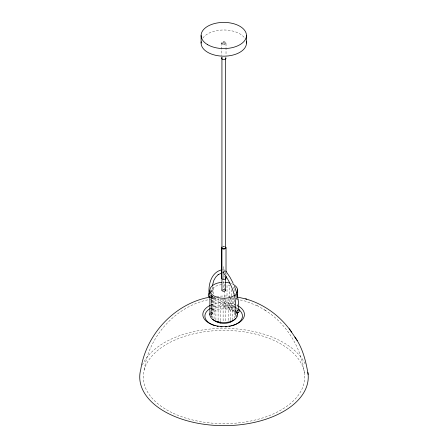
<?xml version="1.0" encoding="UTF-8"?>
<svg xmlns="http://www.w3.org/2000/svg" width="448" height="448" viewBox="0 0 448 448"><rect width="100%" height="100%" fill="white"/><g stroke="black" fill="none" stroke-linecap="round" stroke-linejoin="round"><path stroke-width="0.34" stroke-dasharray="2.24 1.68" d="M212.268 286.479L212.083 292.897M211.282 292.169L212.094 289.201L213.282 287.851A12.522 7.23 0 0 1 221.822 284.648M211.417 294.823L211.282 316.45L211.282 294.941M236.146 317.206L236.286 311.534M144.256 369.729C148.831 337.019 174.378 307.507 206.847 300.042L216.882 298.474M211.417 314.944L213.282 312.138A12.522 7.23 0 0 1 224.437 308.857L227.024 309.092L231.661 310.458L231.661 296.582M225.114 270.962L223.037 272.216L225.137 270.642M222.634 272.681L223.776 272.362M211.036 297.097L213.097 296.778M216.535 296.246L226.498 295.943L229.779 296.246M229.734 298.497L233.761 298.866M236.348 296.845L236.958 296.974M236.387 299.152L245.734 301.218L258.188 306.191M264.639 309.926C287.056 323.837 301.795 348.454 304.629 374.584M222.477 42.325L225.103 43.842M256.911 305.463L266.218 310.828M221.234 299.135L233.744 306.359M236.13 307.737L237.322 308.426M210.633 295.165L234.354 308.857M211.036 297.539L231.885 309.579M232.126 310.722L233.509 311.522M234.937 312.794L236.286 315.694M237.619 304.405L237.619 308.571M236.286 294.185L236.286 299.04M236.146 292.919L236.146 299.163M236.146 311.651L236.146 316.512M235.878 294.078L235.878 298.939M235.878 311.427L235.878 314.205M235.469 294.381L235.469 296.458M235.469 310.335L235.469 317.274M234.937 289.201L234.937 294.056M234.282 299.886L234.282 305.441M234.282 306.135L234.282 309.602M234.282 312.379L234.282 317.929M233.509 287.241L233.509 288.63M233.509 297.646L233.509 309.445M232.635 297.595L232.635 309.389M232.635 310.083L232.635 319.799M231.661 289.643L231.661 295.887M230.602 297.853L230.602 320.051M229.466 309.635L229.466 285.348L227.024 284.805L227.024 296.604M228.267 298.536L228.267 321.434M227.024 299.376L227.024 309.092M226.022 43.081A2.229 1.288 0 0 1 222.673 44.195A2.229 1.288 0 0 1 222.673 41.966A2.229 1.288 0 0 1 226.022 43.081L226.022 55.502M226.022 273.263L226.022 274.646M225.742 298.928L225.742 321.132M225.646 272.042L225.646 274.142M224.437 290.119L224.437 284.57A12.522 7.23 0 0 0 223.126 284.57M224.437 290.814L224.437 297.058M224.437 297.752L224.437 308.857M223.793 266.56L223.793 272.826M223.793 273.521L223.793 290.237M223.126 299.006L223.126 321.21M221.558 43.081L221.558 55.502M220.539 298.771L220.539 321.67M218.098 298.228L218.098 321.126M215.902 298.099L215.902 320.303M214.054 297.03L214.054 319.234M213.282 287.851L213.282 294.095M213.282 296.873L213.282 312.138M212.626 296.458L212.626 317.968M212.094 289.201L212.094 292.667M212.094 296.139L212.094 313.482M211.691 296.436L211.691 317.251M211.417 290.657L211.417 292.046M222.863 289.307A1.854 1.07 0 0 1 224.717 289.307M202.838 38.074A22.68 13.093 0 0 1 224.784 29.999A22.68 13.093 0 0 1 245.42 39.15M222.863 246.809A1.854 1.07 0 0 1 224.717 246.809M222.673 246.624A2.229 1.288 0 0 1 224.37 246.495M222.673 276.976A2.229 1.288 0 0 1 224.907 276.976M222.818 269.584A1.484 1.198 74.3 0 1 224.666 271.057A1.484 1.198 74.3 0 1 222.846 272.104M211.652 295.484A1.484 0.857 -0.1 0 1 210.605 295.736M236.051 310.783A1.484 0.857 0.1 0 1 235.614 310.178M236.359 309.434A1.484 0.857 0.1 0 1 236.718 309.35M210.05 313.286A13.877 8.014 0 0 1 221.586 306.628A13.877 8.014 0 0 1 236.124 310.901M222.74 282.262A13.877 8.014 0 0 1 224.487 282.251M231.319 283.534A13.877 8.014 0 0 1 232.49 284.026M142.335 365.047A84.258 48.647 0 0 1 222.93 328.378A84.258 48.647 0 0 1 305.116 363.854M210.392 308.409A18.777 10.842 0 0 1 233.341 306.779M236.09 307.938A18.777 10.842 0 0 1 237.227 308.571M211.109 304.942A20.815 12.018 0 0 1 235.581 304.696M236.74 305.2A20.815 12.018 0 0 1 237.832 305.749M222.863 44.01A1.854 1.07 0 0 0 225.646 43.081A1.854 1.07 0 0 0 222.863 42.157A1.854 1.07 0 0 0 222.863 44.01M173.191 413.246A80.735 46.614 0 0 0 303.744 384.311A80.735 46.614 0 0 0 195.065 333.502A80.735 46.614 0 0 0 173.191 413.246"/><path stroke-width="0.67" d="M235.614 309.518C236.415 296.268 231.51 283.909 223.759 273.252M238.582 309.512L238.398 301.347L236.634 292.471M212.453 285.32L213.87 280.286L215.684 277.133L218.294 274.546L218.047 274.747L222.062 272.843M235.469 318.662C229.874 324.85 218.719 324.806 212.626 319.357M221.939 269.797C211.238 272.054 208.102 284.771 209.121 294.213M210.347 297.203L206.058 297.909C172.614 305.682 145.88 335.664 140.778 369.41A84.258 48.647 0 0 0 221.346 425.645A84.258 48.647 0 0 0 307.882 372.45M245.655 298.906C264.186 304.08 280.689 316.327 291.57 332.102M237.614 297.119L246.73 299.141M234.343 306.706L235.53 307.395M208.65 296.167L210.437 297.198M232.484 309.926L237.25 312.676M225.848 271.079L230.138 277.525L233.206 283.349M294.846 337.058C302.742 347.95 305.973 361.413 308.14 374.478M289.346 328.793L297.254 340.648M234.511 286.334L236.6 292.348M246.467 35.493L246.467 43.081M237.619 289.834L237.619 296.772M237.619 312.732L237.619 314.121M230.602 320.746L230.602 322.134M226.022 247.738L226.022 271.886M226.022 276.024L226.022 278.096M225.646 248.248L225.646 57.887A1.854 1.07 0 0 1 225.585 58.162M225.646 277.637L225.646 290.237M221.934 57.887L221.934 290.237M221.558 247.738L221.558 278.096M220.539 321.67L220.539 323.053M218.098 321.126L218.098 322.515M209.899 290.674L209.899 314.961M201.113 35.493L201.113 43.081M208.925 296.251A1.859 1.075 -60 0 1 208.309 294.896A1.859 1.075 -60 0 1 209.58 293.037M225.585 289.957A1.854 1.07 0 0 1 223.793 291.306A1.854 1.07 0 0 1 222.001 289.957M222.001 58.162A1.854 1.07 0 0 1 222.001 57.607M246.344 41.714A22.68 13.093 0 0 1 223.793 56.174A22.68 13.093 0 0 1 201.236 41.714M225.943 57.926A2.229 1.288 0 0 1 223.502 59.539A2.229 1.288 0 0 1 221.861 57.618M225.585 247.458A1.854 1.07 0 0 1 223.793 248.808A1.854 1.07 0 0 1 222.001 247.458M225.725 247.094A2.229 1.288 0 0 1 223.793 249.026A2.229 1.288 0 0 1 221.861 247.094M225.943 277.76A2.229 1.288 0 0 1 223.502 279.373A2.229 1.288 0 0 1 221.861 277.452M238.532 310.402A1.484 0.857 0.1 0 1 237.485 311.007M237.166 312.469A13.877 8.014 0 0 1 224.487 322.543A13.877 8.014 0 0 1 210.05 313.286M233.044 284.301A13.877 8.014 0 0 1 236.712 293.126M234.545 295.299A13.877 8.014 0 0 1 211.742 294.263A13.877 8.014 0 0 1 221.586 282.341M225.641 282.318A13.877 8.014 0 0 1 230.059 283.114M239.204 309.977A18.777 10.842 0 0 1 231.605 325.898M230.401 326.194A18.777 10.842 0 0 1 229.163 326.441M226.61 326.782A18.777 10.842 0 0 1 225.31 326.872M222.04 326.872A18.777 10.842 0 0 1 220.735 326.782M218.187 326.441A18.777 10.842 0 0 1 216.944 326.194M215.146 325.735A18.777 10.842 0 0 1 210.392 308.409M238.862 306.342A20.815 12.018 0 0 1 237.474 323.518A20.815 12.018 0 0 1 207.771 322.319A20.815 12.018 0 0 1 210.538 305.2M238.521 312.334A1.859 1.075 -60 0 0 239.109 309.456A1.859 1.075 -60 0 0 236.908 311.405A1.859 1.075 -60 0 0 238.521 312.334M207.754 44.75A22.68 13.093 0 0 0 245.694 38.881A22.68 13.093 0 0 0 217.918 22.848A22.68 13.093 0 0 0 207.754 44.75"/></g></svg>
